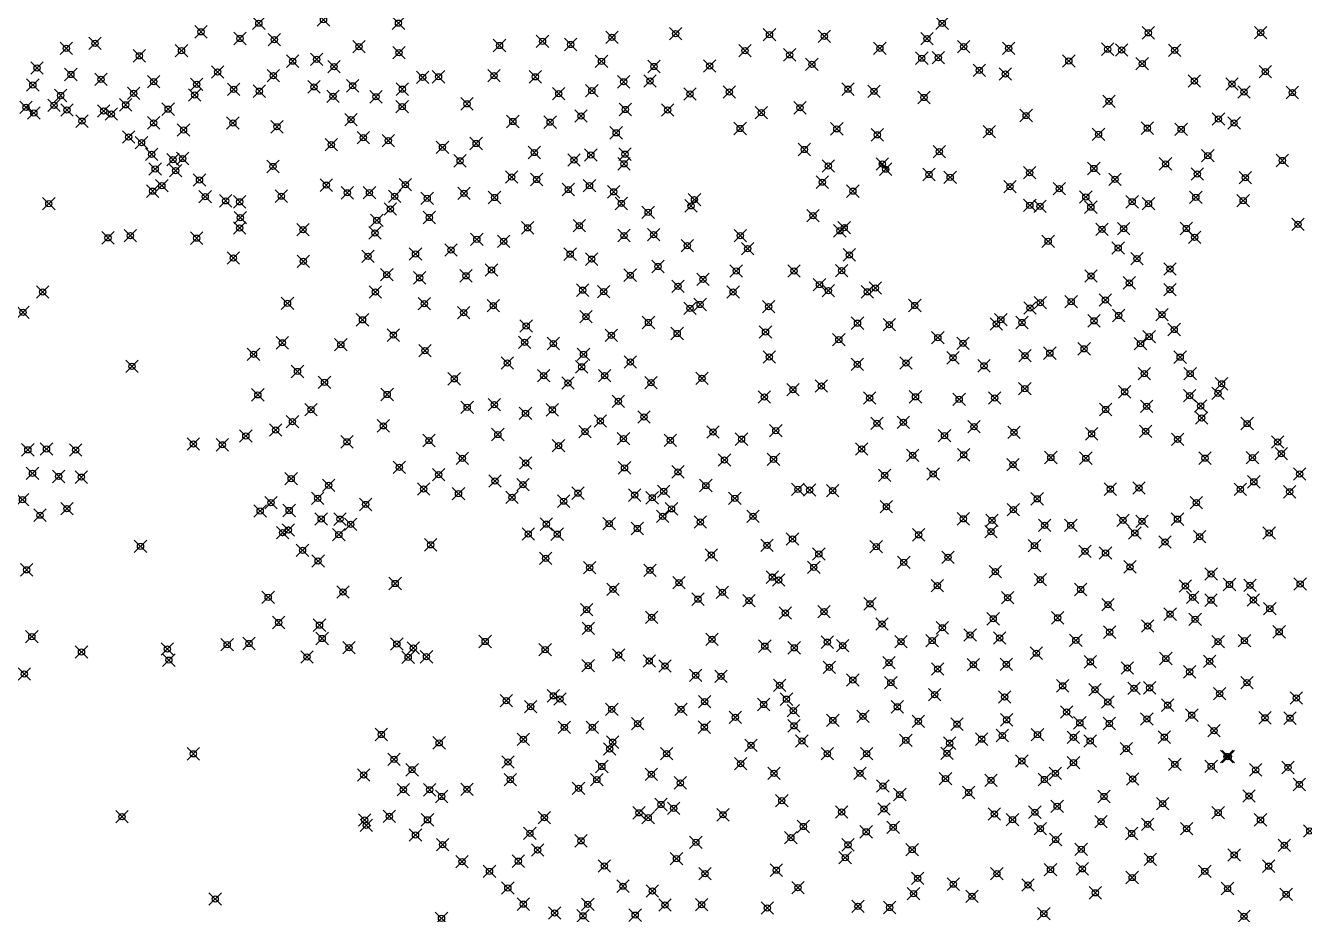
# Model space of a CAD drawing. Header units: millimetres. Extents: x 476859 to 479474, y 2367368 to 2370543.
# Drawn here: x 477863.3 to 478274.5, y 2368488.2 to 2368773.9 of the extents above; entities that cross this region are included whole.
import ezdxf

# ---------------------------------------------------------------- set-up
doc = ezdxf.new("R2010")
doc.units = ezdxf.units.MM
doc.header["$PDMODE"] = 35
doc.header["$PDSIZE"] = 2

msp = doc.modelspace()

# ---------------------------------------------------------------- linework, layer by layer
for p in [(477959.114, 2368775.764, 12.055), (477919.7, 2368771.897, 12.901), (477938.315, 2368774.667, 12.395), (477983.211, 2368774.683, 11.46), (478072.31, 2368771.332, 10.163), (478102.493, 2368770.982, 9.502), (478157.995, 2368774.594, 10.986), (478224.306, 2368771.565, 9.12), (478260.384, 2368771.61, 8.688), (477885.683, 2368768.195, 12.803), (477932.295, 2368769.742, 12.065), (477943.327, 2368769.409, 12.212), (477970.493, 2368767.118, 11.845), (478015.703, 2368767.495, 10.642), (478029.528, 2368768.818, 10.591), (478038.6, 2368767.817, 10.268), (478051.822, 2368770.146, 10.155), (478120.129, 2368770.477, 8.961), (478153.145, 2368769.728, 10.898), (478164.926, 2368767.154, 10.65), (477876.433, 2368766.577, 13.196), (477899.909, 2368764.175, 12.8), (477913.468, 2368765.858, 12.852), (477956.947, 2368763.021, 11.965), (477983.385, 2368765.178, 11.726), (478094.644, 2368765.857, 9.558), (478108.976, 2368764.488, 9.341), (478137.976, 2368766.614, 9.098), (478151.449, 2368763.414, 10.074), (478156.777, 2368763.593, 10.182), (478179.344, 2368766.582, 10.73), (478198.722, 2368762.536, 10.111), (478211.181, 2368766.309, 9.585), (478215.701, 2368766.062, 8.963), (478232.721, 2368765.917, 8.95), (477867.019, 2368760.258, 13.201), (477925.067, 2368759.013, 12.12), (477949.191, 2368762.45, 12.16), (477962.505, 2368760.71, 11.904), (478048.485, 2368762.391, 9.892), (478065.35, 2368760.744, 9.767), (478083.286, 2368760.891, 9.549), (478116.115, 2368761.437, 9.109), (478169.955, 2368759.547, 10.057), (478222.312, 2368761.632, 8.672), (478261.9, 2368759.1, 8.408), (477865.666, 2368754.817, 12.696), (477877.896, 2368758.188, 12.773), (477887.575, 2368756.656, 12.624), (477904.539, 2368755.912, 12.249), (477918.369, 2368755.026, 12.271), (477942.984, 2368757.787, 12.217), (477968.51, 2368754.549, 11.641), (477990.984, 2368757.268, 11.152), (477996.093, 2368757.442, 11.92), (478013.949, 2368757.798, 11.047), (478027.242, 2368757.426, 10.628), (478055.608, 2368755.835, 9.428), (478064.108, 2368756.081, 9.499), (478178.339, 2368758.357, 9.984), (478239.084, 2368756.062, 8.862), (478251.166, 2368755.13, 8.87), (477874.613, 2368751.432, 12.526), (477898.08, 2368752.103, 12.119), (477917.718, 2368751.621, 12.469), (477930.241, 2368753.426, 12.066), (477938.46, 2368752.827, 12.216), (477956.055, 2368754.202, 11.945), (477962.174, 2368751.143, 11.71), (477975.967, 2368751.016, 11.206), (477984.443, 2368753.459, 11.222), (478034.748, 2368751.986, 10.339), (478045.381, 2368753.009, 10.054), (478076.938, 2368751.889, 9.273), (478089.606, 2368752.547, 9.586), (478127.75, 2368753.469, 9.074), (478136.096, 2368752.752, 8.98), (478152.146, 2368750.786, 9.88), (478255.042, 2368752.536, 8.761), (478270.602, 2368752.379, 8.56), (477863.472, 2368747.66, 12.452), (477872.507, 2368748.263, 12.479), (477876.626, 2368746.741, 12.277), (477888.415, 2368746.419, 11.842), (477895.53, 2368748.437, 12.322), (477909.164, 2368747.037, 12.174), (477984.394, 2368747.851, 11.142), (478005.271, 2368748.754, 9.968), (478056.147, 2368746.94, 9.436), (478069.749, 2368746.761, 9.369), (478112.306, 2368747.481, 9.218), (478211.661, 2368749.532, 10.437), (477865.98, 2368745.807, 12.771), (477881.449, 2368743.195, 10.76), (477890.904, 2368745.508, 11.345), (477904.494, 2368742.633, 12.114), (477929.979, 2368742.615, 12.089), (477967.94, 2368743.67, 11.358), (478019.972, 2368743.073, 10.97), (478031.963, 2368742.868, 10.212), (478041.906, 2368744.866, 9.805), (478099.894, 2368745.932, 8.998), (478184.989, 2368744.988, 8.56), (478246.823, 2368743.893, 8.21), (478251.854, 2368742.564, 8.185), (477896.444, 2368738.079, 11.649), (477914.117, 2368740.343, 12.057), (477944.127, 2368741.373, 12.11), (477971.908, 2368737.849, 11.197), (478053.192, 2368739.43, 9.506), (478093.049, 2368740.816, 9.269), (478124.13, 2368740.704, 8.831), (478137.137, 2368738.791, 8.835), (478173.186, 2368739.784, 8.85), (478208.27, 2368738.918, 8.836), (478223.933, 2368740.922, 8.362), (478234.837, 2368740.553, 8.528), (477900.618, 2368736.253, 11.327), (477961.606, 2368735.663, 11.636), (477979.946, 2368736.939, 11.009), (477997.355, 2368734.778, 11.109), (478008.197, 2368736.01, 10.689), (478113.717, 2368734.085, 8.902), (477903.844, 2368732.504, 11.702), (477910.724, 2368730.793, 11.398), (477913.855, 2368731.166, 11.447), (478003.029, 2368730.444, 11.035), (478026.864, 2368733.095, 10.211), (478039.642, 2368730.707, 9.845), (478045.052, 2368732.309, 9.568), (478056.071, 2368732.57, 9.61), (478157.082, 2368733.367, 8.725), (478243.411, 2368732.097, 8.313), (478267.389, 2368730.539, 8.117), (477904.986, 2368727.836, 11.759), (477911.569, 2368727.239, 11.583), (477942.874, 2368728.626, 11.89), (478055.701, 2368729.475, 9.533), (478121.388, 2368728.754, 8.866), (478138.752, 2368729.399, 8.808), (478139.837, 2368727.741, 8.78), (478153.782, 2368726.043, 8.752), (478186.098, 2368726.648, 8.546), (478206.751, 2368727.978, 8.703), (478229.809, 2368729.452, 8.47), (478240.008, 2368726.215, 8.46), (477907.129, 2368722.45, 11.557), (477919.25, 2368724.302, 11.488), (477960, 2368722.629, 11.836), (477985.444, 2368722.743, 10.579), (478019.638, 2368725.269, 10.168), (478027.673, 2368724.441, 9.853), (478044.628, 2368722.423, 9.673), (478119.451, 2368723.562, 8.828), (478160.574, 2368725.107, 8.677), (478179.839, 2368722.126, 8.657), (478195.644, 2368721.48, 8.53), (478213.533, 2368724.512, 8.698), (478255.44, 2368724.99, 8.126), (477904.211, 2368720.679, 10.65), (477921.085, 2368718.913, 11.74), (477927.666, 2368717.565, 11.713), (477945.533, 2368719.064, 11.769), (477966.8, 2368720.167, 11.726), (477973.887, 2368720.214, 11.943), (477981.987, 2368719.035, 11.711), (477992.45, 2368718.401, 11.456), (478004.275, 2368719.974, 11.243), (478014.096, 2368718.646, 11.004), (478037.813, 2368721.203, 10.33), (478052.396, 2368720.466, 9.605), (478078.365, 2368717.928, 9.538), (478129.296, 2368720.68, 8.768), (478204.186, 2368718.815, 8.382), (478239.558, 2368718.69, 8.086), (478254.77, 2368717.663, 8.11), (477870.8, 2368716.66, 7.45), (477932.162, 2368717.263, 11.791), (477980.6, 2368714.985, 11.82), (478054.876, 2368716.738, 9.658), (478063.488, 2368713.891, 9.447), (478077.281, 2368715.96, 9.368), (478186.192, 2368716.14, 8.65), (478189.454, 2368715.796, 8.524), (478205.789, 2368715.541, 8.664), (478219.088, 2368717.268, 8.537), (478224.345, 2368716.634, 8.526), (477932.374, 2368712.144, 11.45), (477976.252, 2368711.326, 11.713), (477993.168, 2368712.221, 11.587), (478041.353, 2368709.63, 10.353), (478116.493, 2368712.846, 8.892), (478272.384, 2368710.024, 8.23), (477889.833, 2368705.692, 10.512), (477897.031, 2368706.351, 10.53), (477918.315, 2368705.574, 10.65), (477932.147, 2368708.852, 11.13), (477952.539, 2368708.312, 11.54), (477975.651, 2368707.276, 11.721), (478008.401, 2368705.187, 11.292), (478024.771, 2368708.908, 10.809), (478055.739, 2368706.426, 10.039), (478065.236, 2368706.693, 9.999), (478093.097, 2368706.384, 9.144), (478125.115, 2368707.935, 8.887), (478126.512, 2368708.945, 8.967), (478209.414, 2368708.414, 8.689), (478216.351, 2368708.6, 8.101), (478236.498, 2368708.684, 7.953), (478239.155, 2368705.848, 7.629), (478000.074, 2368701.79, 11.549), (478017.048, 2368704.562, 11.055), (478076.076, 2368703.184, 9.796), (478095.46, 2368702.239, 9.171), (478192.081, 2368704.534, 8.48), (478214.577, 2368702.402, 8.327), (477930.141, 2368699.186, 0.207), (477952.661, 2368698.12, 11.34), (477973.433, 2368699.706, 11.53), (477988.693, 2368700.497, 11.73), (478038.399, 2368700.437, 10.856), (478045.286, 2368698.848, 10.793), (478128.16, 2368700.207, 8.969), (478220.599, 2368699.005, 7.999), (477979.454, 2368693.873, 11.705), (477989.998, 2368692.83, 11.718), (478004.9, 2368693.472, 11.544), (478013.127, 2368695.32, 11.211), (478057.714, 2368693.676, 10.512), (478066.633, 2368696.471, 10.316), (478091.789, 2368695.053, 9.221), (478110.388, 2368694.994, 9.047), (478125.702, 2368695.105, 9.157), (478205.862, 2368693.409, 5.65), (478231.26, 2368695.664, 7.617), (478042.458, 2368688.86, 11.231), (478073.092, 2368690.09, 10.036), (478081.139, 2368692.361, 9.682), (478118.568, 2368690.61, 8.977), (478121.406, 2368688.721, 8.91), (478136.483, 2368689.582, 8.909), (478218.147, 2368691.208, 8.01), (478231.238, 2368689.018, 7.402), (477868.831, 2368688.271, 10.412), (477947.535, 2368684.658, 10.65), (477975.782, 2368688.298, 11.208), (477991.515, 2368684.506, 11.78), (478049.185, 2368688.376, 11.376), (478090.796, 2368688.264, 9.307), (478133.915, 2368688.328, 8.837), (478189.537, 2368684.862, 8.555), (478199.479, 2368685.151, 8.611), (478210.42, 2368685.703, 8.523), (477862.533, 2368681.736, 10.323), (478004.154, 2368681.666, 11.567), (478013.673, 2368683.875, 11.55), (478043.466, 2368680.382, 11.207), (478076.898, 2368683.02, 9.762), (478080.186, 2368684.254, 9.614), (478102.208, 2368683.53, 9.282), (478149.198, 2368683.941, 8.72), (478186.248, 2368683.151, 8.575), (478214.739, 2368680.736, 8.403), (478228.688, 2368680.96, 7.852), (477971.65, 2368679.336, 11.045), (478024.268, 2368677.322, 11.48), (478063.579, 2368678.481, 10.093), (478130.771, 2368678.262, 8.834), (478140.983, 2368677.787, 8.83), (478175.409, 2368677.996, 8.69), (478176.867, 2368679.398, 8.662), (478183.652, 2368678.467, 8.615), (478206.838, 2368679.02, 8.463), (478232.597, 2368676.211, 7.94), (477981.558, 2368674.418, 11.32), (478023.749, 2368672.135, 11.411), (478051.663, 2368674.38, 10.507), (478072.811, 2368674.941, 9.895), (478101.199, 2368675.416, 9.471), (478124.781, 2368672.93, 9.174), (478156.613, 2368673.607, 8.771), (478224.544, 2368673.893, 8.384), (477936.622, 2368668.279, 9.736), (477945.847, 2368671.958, 9.959), (477964.68, 2368671.359, 10.815), (477991.731, 2368669.414, 11.374), (478032.979, 2368671.714, 11.556), (478042.692, 2368668.272, 10.881), (478164.72, 2368671.753, 8.699), (478192.607, 2368668.615, 8.701), (478203.634, 2368670.015, 8.517), (478221.769, 2368671.648, 8.449), (477897.521, 2368664.403, 7.24), (478018.216, 2368665.455, 11.65), (478042.126, 2368664.228, 10.911), (478057.786, 2368665.779, 10.449), (478102.411, 2368667.405, 9.454), (478130.728, 2368665.014, 9.307), (478146.37, 2368665.436, 9.281), (478161.467, 2368667.134, 9.119), (478171.449, 2368664.54, 8.898), (478184.62, 2368667.82, 8.595), (478234.519, 2368667.328, 8.445), (477950.754, 2368662.742, 9.358), (478001.134, 2368660.376, 11.837), (478029.898, 2368661.367, 11.35), (478049.468, 2368661.373, 10.632), (478080.772, 2368660.534, 10.12), (478222.957, 2368662.034, 8.499), (478237.721, 2368662.022, 8.365), (477959.441, 2368659.245, 10.978), (478037.699, 2368659.054, 11.098), (478064.422, 2368659.141, 10.427), (478110.01, 2368656.92, 9.689), (478119.179, 2368658.071, 9.544), (478184.572, 2368657.187, 9.07), (478216.636, 2368656.189, 8.187), (478246.684, 2368655.685, 8.236), (478247.814, 2368658.777, 8.079), (477937.991, 2368655.213, 10.01), (477979.587, 2368655.329, 11.12), (478014.001, 2368652.051, 11.589), (478053.909, 2368653.115, 10.602), (478100.833, 2368654.561, 10.279), (478134.677, 2368654.188, 9.315), (478149.428, 2368654.583, 9.164), (478163.475, 2368653.78, 9.346), (478174.891, 2368654.208, 9.111), (478223.775, 2368651.521, 8.21), (478237.576, 2368654.995, 8.296), (478241.114, 2368651.643, 8.332), (477955.071, 2368650.445, 10.903), (478005.301, 2368651.233, 11.765), (478024.048, 2368649.306, 11.474), (478032.652, 2368650.399, 11.271), (478062.139, 2368648.072, 10.469), (478210.55, 2368650.512, 8.249), (478241.435, 2368647.782, 8.309), (477943.752, 2368643.944, 9.813), (477949.128, 2368646.635, 9.78), (477978.363, 2368645.251, 11.32), (478043.173, 2368643.4, 11.104), (478048.092, 2368646.825, 11.04), (478084.346, 2368643.304, 10.225), (478104.515, 2368643.725, 9.914), (478137.034, 2368646.041, 9.364), (478145.5, 2368646.365, 9.386), (478168.248, 2368645.011, 9.426), (478223.409, 2368643.513, 8.771), (478256.045, 2368646.001, 8.186), (477917.289, 2368639.463, 9.727), (477926.576, 2368639.176, 9.771), (477934.15, 2368642.02, 9.642), (477966.66, 2368640.122, 11.478), (477993.002, 2368640.537, 10.733), (478015.163, 2368642.468, 11.731), (478055.544, 2368641.166, 11.201), (478070.589, 2368640.611, 10.826), (478093.506, 2368640.973, 10.218), (478158.744, 2368642.106, 9.631), (478181.086, 2368643.179, 9.366), (478206.025, 2368642.702, 8.611), (478233.682, 2368640.953, 8.814), (478265.878, 2368640.084, 8.023), (477864.06, 2368637.563, 9.747), (477870.06, 2368637.797, 9.862), (477879.438, 2368637.482, 9.861), (478034.673, 2368638.876, 11.214), (478132.128, 2368637.81, 9.23), (478148.543, 2368635.75, 9.524), (478164.937, 2368635.937, 9.62), (478192.929, 2368635.072, 9.097), (478267.039, 2368636.332, 8.318), (477983.509, 2368631.914, 10.088), (478003.743, 2368634.811, 11.43), (478024.108, 2368633.353, 11.588), (478055.878, 2368631.756, 11.261), (478088.008, 2368634.291, 10.394), (478103.782, 2368634.524, 9.87), (478180.782, 2368632.814, 9.552), (478204.192, 2368634.863, 9.216), (478242.495, 2368634.865, 8.12), (478257.754, 2368635.016, 8.158), (477865.566, 2368629.968, 9.368), (477874.002, 2368628.998, 9.55), (477881.278, 2368628.783, 9.867), (477948.711, 2368628.263, 9.498), (477996.15, 2368629.564, 10.486), (478014.238, 2368627.547, 10.445), (478073.041, 2368630.465, 10.9), (478139.525, 2368629.379, 9.553), (478155.11, 2368629.755, 9.75), (478258.199, 2368627.264, 8.134), (478272.953, 2368629.768, 8.096), (477960.806, 2368626.176, 9.799), (477991.28, 2368624.993, 10.271), (478002.507, 2368623.477, 10.077), (478023.251, 2368626.384, 11.475), (478040.922, 2368623.619, 11.47), (478059.167, 2368622.999, 11.264), (478068.501, 2368624.218, 11.102), (478082.022, 2368626.075, 10.684), (478111.613, 2368624.865, 10.167), (478115.433, 2368624.671, 10.116), (478122.783, 2368624.414, 9.67), (478212.092, 2368624.906, 9.303), (478221.296, 2368625.304, 8.796), (478253.864, 2368624.877, 8.138), (478269.714, 2368624.067, 8.124), (477862.349, 2368621.549, 9.567), (477876.632, 2368618.655, 8.67), (477942.198, 2368620.559, 9.298), (477957.268, 2368621.967, 9.461), (477972.68, 2368620, 9.672), (478019.729, 2368622.315, 11.01), (478036.353, 2368621.042, 11.614), (478064.785, 2368622.139, 11.064), (478091.352, 2368621.975, 10.491), (478140.086, 2368619.285, 9.848), (478188.552, 2368621.804, 9.641), (478239.728, 2368620.55, 8.396), (477867.996, 2368616.543, 9.46), (477938.747, 2368617.905, 8.665), (477948.071, 2368618.058, 9.15), (477958.355, 2368615.302, 9.12), (477964.444, 2368615.283, 10.19), (478068.176, 2368616.189, 10.774), (478070.997, 2368618.579, 10.701), (478097.22, 2368616.186, 10.56), (478164.832, 2368615.367, 10.648), (478174.055, 2368614.914, 10.275), (478180.913, 2368618.332, 10.11), (478216.162, 2368614.883, 8.967), (478222.21, 2368614.585, 8.996), (478233.656, 2368615.268, 8.645), (477945.978, 2368610.935, 9.48), (477947.813, 2368611.795, 9.225), (477967.847, 2368613.603, 9.702), (478024.925, 2368610.482, 10.71), (478030.759, 2368613.661, 11.101), (478034.247, 2368610.46, 11.296), (478050.944, 2368613.843, 11.4), (478060.005, 2368612.279, 11.32), (478080.232, 2368614.325, 10.755), (478173.685, 2368611.241, 10.544), (478190.917, 2368613.317, 10.1), (478199.35, 2368613.256, 9.766), (478219.934, 2368610.822, 9.126), (478263.122, 2368610.843, 8.51), (477900.282, 2368606.508, 6.76), (477964.04, 2368610.298, 9.548), (477993.542, 2368607.022, 9.45), (478101.721, 2368606.83, 10.748), (478109.882, 2368608.891, 10.465), (478136.794, 2368606.421, 10.98), (478150.465, 2368610.233, 10.641), (478187.682, 2368606.758, 10.305), (478229.656, 2368607.962, 8.907), (478240.787, 2368609.644, 8.45), (477952.376, 2368605.256, 9.534), (478030.549, 2368602.657, 10.638), (478083.762, 2368603.738, 10.811), (478118.343, 2368604.041, 10.584), (478159.896, 2368602.981, 11.34), (478203.885, 2368604.913, 9.86), (478210.502, 2368604.372, 9.746), (477863.715, 2368598.989, 8.622), (477957.379, 2368601.825, 8.928), (478044.673, 2368599.65, 11.625), (478064.094, 2368598.86, 11.135), (478116.732, 2368599.763, 11.016), (478145.664, 2368601.417, 11.044), (478175.114, 2368598.364, 11.161), (478218.366, 2368599.935, 9.38), (477982.157, 2368594.6, 9.13), (478073.386, 2368594.828, 11.421), (478103.408, 2368596.621, 10.995), (478105.467, 2368595.742, 11.569), (478189.55, 2368595.861, 10.568), (478244.464, 2368597.64, 8.583), (478250.376, 2368594.264, 8.456), (478256.996, 2368594.027, 8.47), (478273.082, 2368594.463, 8.543), (477941.316, 2368590.139, 8.312), (477965.358, 2368591.874, 8.65), (478052.197, 2368592.704, 11.561), (478087.327, 2368591.722, 11.102), (478156.448, 2368593.869, 11.744), (478179.036, 2368590.02, 11.063), (478202.558, 2368592.669, 10.23), (478236.172, 2368593.771, 9.729), (478238.552, 2368590.129, 9.661), (478043.698, 2368586.201, 11.43), (478079.533, 2368589.56, 11.325), (478095.918, 2368589.091, 11.665), (478134.824, 2368588.068, 12.03), (478211.333, 2368587.792, 10.188), (478244.455, 2368589.245, 8.729), (478258.05, 2368589.26, 8.646), (478263.33, 2368586.508, 8.619), (477944.687, 2368582.07, 8.326), (478064.575, 2368583.691, 11.248), (478107.607, 2368585.131, 12.245), (478120.024, 2368585.562, 11.981), (478174.406, 2368583.254, 11.565), (478195.097, 2368583.553, 11.016), (478231.281, 2368584.732, 9.583), (478239.32, 2368583.081, 9.145), (477865.338, 2368577.525, 8.123), (477957.823, 2368581.209, 8.43), (478044.223, 2368580.171, 11.12), (478138.679, 2368581.599, 12.58), (478158.036, 2368580.359, 11.972), (478166.988, 2368578.044, 11.833), (478211.881, 2368578.959, 10.291), (478224.037, 2368580.955, 9.543), (478266.335, 2368579.058, 8.732), (477908.932, 2368573.523, 8.145), (477928.151, 2368574.959, 8.53), (477935.159, 2368575.308, 8.685), (477958.687, 2368576.923, 8.386), (477967.338, 2368573.986, 8.531), (477982.693, 2368575.132, 8.613), (477987.971, 2368573.858, 8.781), (478011.077, 2368575.952, 9.33), (478084.024, 2368576.673, 11.611), (478100.993, 2368574.463, 11.802), (478110.433, 2368573.925, 12.072), (478121.084, 2368575.757, 12.129), (478125.991, 2368574.617, 12.493), (478144.767, 2368575.896, 12.568), (478154.777, 2368576.247, 12.478), (478176.52, 2368577.049, 11.705), (478200.976, 2368576.338, 10.859), (478246.712, 2368575.87, 9.572), (478255.18, 2368576.207, 9.449), (477881.317, 2368572.59, 8.097), (477909.402, 2368569.972, 8.273), (477953.823, 2368570.946, 8.235), (477986.323, 2368570.854, 8.766), (477992.209, 2368571.044, 8.948), (478030.373, 2368573.306, 10.35), (478053.973, 2368571.631, 11.321), (478063.824, 2368569.706, 11.456), (478188.281, 2368572.192, 11.409), (478205.625, 2368569.427, 11.298), (478229.914, 2368570.479, 9.651), (478243.98, 2368569.566, 9.818), (477862.928, 2368565.494, 7.665), (478044.208, 2368568.184, 10.954), (478068.887, 2368568.077, 12.052), (478121.747, 2368567.641, 12.11), (478140.904, 2368569.127, 13.073), (478156.563, 2368567.097, 12.591), (478167.988, 2368568.503, 12.599), (478178.635, 2368568.643, 12.182), (478217.541, 2368567.406, 10.591), (478237.57, 2368566.207, 9.745), (478078.781, 2368565.105, 11.556), (478086.931, 2368564.743, 11.691), (478105.748, 2368561.843, 12.019), (478129.272, 2368563.598, 12.516), (478141.507, 2368562.696, 12.602), (478196.751, 2368561.704, 11.426), (478224.703, 2368561.068, 10.688), (478255.991, 2368562.712, 9.914), (478032.989, 2368558.496, 10.48), (478035.121, 2368557.466, 10.542), (478107.945, 2368557.422, 12.184), (478155.571, 2368558.887, 12.476), (478178.085, 2368558.139, 12.624), (478207.137, 2368560.477, 11.396), (478219.658, 2368560.884, 10.962), (478247.184, 2368559.183, 9.951), (478271.833, 2368557.775, 9.501), (478017.868, 2368556.911, 9.03), (478025.733, 2368555.02, 10.15), (478051.789, 2368554.128, 11.147), (478074.057, 2368554.154, 11.573), (478081.68, 2368556.607, 11.776), (478100.581, 2368555.704, 11.934), (478110.139, 2368553.76, 12.227), (478143.563, 2368554.963, 13.029), (478198.049, 2368553.298, 11.646), (478211.257, 2368556.533, 11.062), (478230.46, 2368555.487, 10.662), (478060.077, 2368549.521, 11.188), (478091.523, 2368551.611, 12.228), (478110.39, 2368548.846, 12.392), (478122.852, 2368550.585, 12.483), (478132.535, 2368551.901, 12.61), (478150.304, 2368550.32, 12.946), (478162.784, 2368549.379, 13.45), (478178.755, 2368550.769, 13.545), (478202.265, 2368549.804, 11.827), (478211.765, 2368549.608, 11.819), (478223.812, 2368551.025, 11.065), (478238.245, 2368552.276, 10.407), (478261.792, 2368551.413, 10.095), (478269.83, 2368551.304, 9.903), (477977.733, 2368546.072, 8.334), (478036.505, 2368548.355, 10.631), (478045.525, 2368548.334, 11.109), (478081.518, 2368548.43, 11.608), (478177.367, 2368545.73, 13.581), (478188.641, 2368545.995, 13.407), (478200.201, 2368545.135, 12.014), (478229.417, 2368545.202, 11.106), (478245.408, 2368547.325, 10.436), (477996.3, 2368543.374, 8.45), (478023.322, 2368544.521, 9.902), (478051.076, 2368541.402, 11.069), (478052.079, 2368543.615, 11.101), (478096.508, 2368542.602, 12.294), (478112.897, 2368543.949, 12.442), (478146.316, 2368544.203, 13.297), (478160.415, 2368543.285, 13.8), (478170.71, 2368544.56, 13.676), (478205.575, 2368543.979, 12.042), (478217.195, 2368541.48, 11.879), (477917.242, 2368539.862, 6.12), (477981.81, 2368538.103, 8.118), (478018.423, 2368537.202, 9.686), (478069.463, 2368539.895, 11.092), (478093.211, 2368536.709, 11.997), (478121.085, 2368539.882, 12.919), (478133.752, 2368539.886, 12.966), (478159.535, 2368540.04, 13.696), (478183.601, 2368537.565, 13.517), (478200.229, 2368537.043, 12.358), (478232.807, 2368536.467, 11.549), (478249.525, 2368539.005, 10.948), (478249.97, 2368538.972, 10.852), (477972.053, 2368533.062, 8.407), (477987.603, 2368534.724, 8.118), (478048.596, 2368535.771, 11.192), (478064.508, 2368533.232, 11.153), (478103.949, 2368533.598, 12.34), (478131.591, 2368533.566, 13.054), (478194.375, 2368533.603, 12.836), (478244.481, 2368535.831, 11.267), (478258.795, 2368534.696, 10.703), (478269.19, 2368535.472, 10.77), (477984.801, 2368528.315, 8.176), (477993.22, 2368528.297, 8.395), (478005.269, 2368528.413, 8.949), (478019.187, 2368531.538, 9.4), (478041.105, 2368528.796, 9.975), (478046.978, 2368531.524, 9.258), (478073.831, 2368530.518, 11.155), (478138.939, 2368529.518, 13.211), (478159.074, 2368531.838, 13.647), (478173.713, 2368531.354, 13.638), (478190.882, 2368531.603, 13.352), (478219.208, 2368531.747, 12.25), (478272.791, 2368530.009, 10.983), (477997.067, 2368526.138, 8.66), (478106.443, 2368524.82, 12.434), (478144.387, 2368526.766, 13.694), (478166.523, 2368527.421, 14.31), (478210.045, 2368526.135, 13.088), (478256.633, 2368526.292, 11.871), (478060.557, 2368520.884, 11.021), (478067.578, 2368523.571, 11.069), (478071.711, 2368522.328, 11.16), (478087.575, 2368520.26, 11.087), (478125.688, 2368521.131, 13.47), (478139.333, 2368522.14, 13.544), (478174.768, 2368520.531, 14.547), (478187.807, 2368521.09, 14.258), (478194.961, 2368522.957, 13.945), (478228.913, 2368523.826, 12.311), (478246.728, 2368520.969, 12.283), (477894.348, 2368519.666, 7.98), (477972.352, 2368518.557, 8.059), (477972.854, 2368516.841, 7.991), (477980.29, 2368519.768, 8.185), (477992.537, 2368518.63, 8.386), (478030.122, 2368519.306, 9.481), (478063.502, 2368519.351, 11.189), (478113.378, 2368516.495, 12.794), (478142.251, 2368516.219, 14.216), (478180.601, 2368518.664, 13.763), (478209.046, 2368518.084, 13.099), (478224.08, 2368517.17, 12.775), (478260.335, 2368518.622, 12.075), (477988.682, 2368513.788, 8.258), (478025.459, 2368514.333, 9.38), (478041.917, 2368511.896, 9.184), (478109.366, 2368512.878, 12.832), (478133.576, 2368514.776, 13.471), (478189.582, 2368515.832, 15.002), (478194.462, 2368512.308, 14.78), (478218.901, 2368514.257, 13.902), (478236.571, 2368515.774, 12.488), (478276.197, 2368515.053, 11.545), (477997.415, 2368510.675, 8.424), (478027.952, 2368508.917, 9.139), (478078.822, 2368511.44, 11.08), (478127.724, 2368510.606, 13.276), (478148.353, 2368509.046, 14.501), (478202.696, 2368509.171, 14.422), (478267.974, 2368510.415, 12.239), (478003.654, 2368505.161, 8.547), (478021.726, 2368505.356, 9.063), (478049.391, 2368503.806, 9.186), (478072.6, 2368506.148, 11.065), (478126.83, 2368506.466, 13.721), (478224.925, 2368505.952, 13.027), (478251.874, 2368507.328, 12.378), (478262.951, 2368503.75, 12.513), (478012.47, 2368502.105, 8.829), (478081.765, 2368501.325, 11.411), (478104.68, 2368502.474, 12.562), (478150.111, 2368499.864, 14.531), (478175.588, 2368501.354, 15.12), (478192.823, 2368502.629, 14.96), (478203.066, 2368502.88, 14.995), (478219.08, 2368500.095, 13.887), (478242.44, 2368502.113, 13.094), (478018.366, 2368496.734, 9.005), (478055.36, 2368497.306, 9.17), (478064.836, 2368495.763, 10.319), (478111.652, 2368496.829, 13.11), (478161.563, 2368497.95, 14.849), (478185.59, 2368497.668, 15.084), (478249.742, 2368496.554, 13.176), (477924.3, 2368493.204, 8.09), (478023.323, 2368491.543, 8.994), (478044.073, 2368491.494, 9.108), (478068.883, 2368491.266, 10.574), (478080.664, 2368491.409, 11.269), (478148.797, 2368494.934, 14.734), (478167.604, 2368494.074, 15.251), (478207.269, 2368495.169, 15.563), (478268.595, 2368494.691, 12.677), (478033.401, 2368488.681, 9.043), (478042.559, 2368487.787, 9.194), (478059.307, 2368488.017, 10.093), (478101.764, 2368490.285, 12.603), (478130.91, 2368490.868, 13.987), (478141.121, 2368490.465, 14.634), (478190.685, 2368488.497, 15.43), (478255.006, 2368487.633, 13.266), (477997.04, 2368486.981, 8.667)]:
    msp.add_point(p)

doc.saveas('drawing.dxf')
